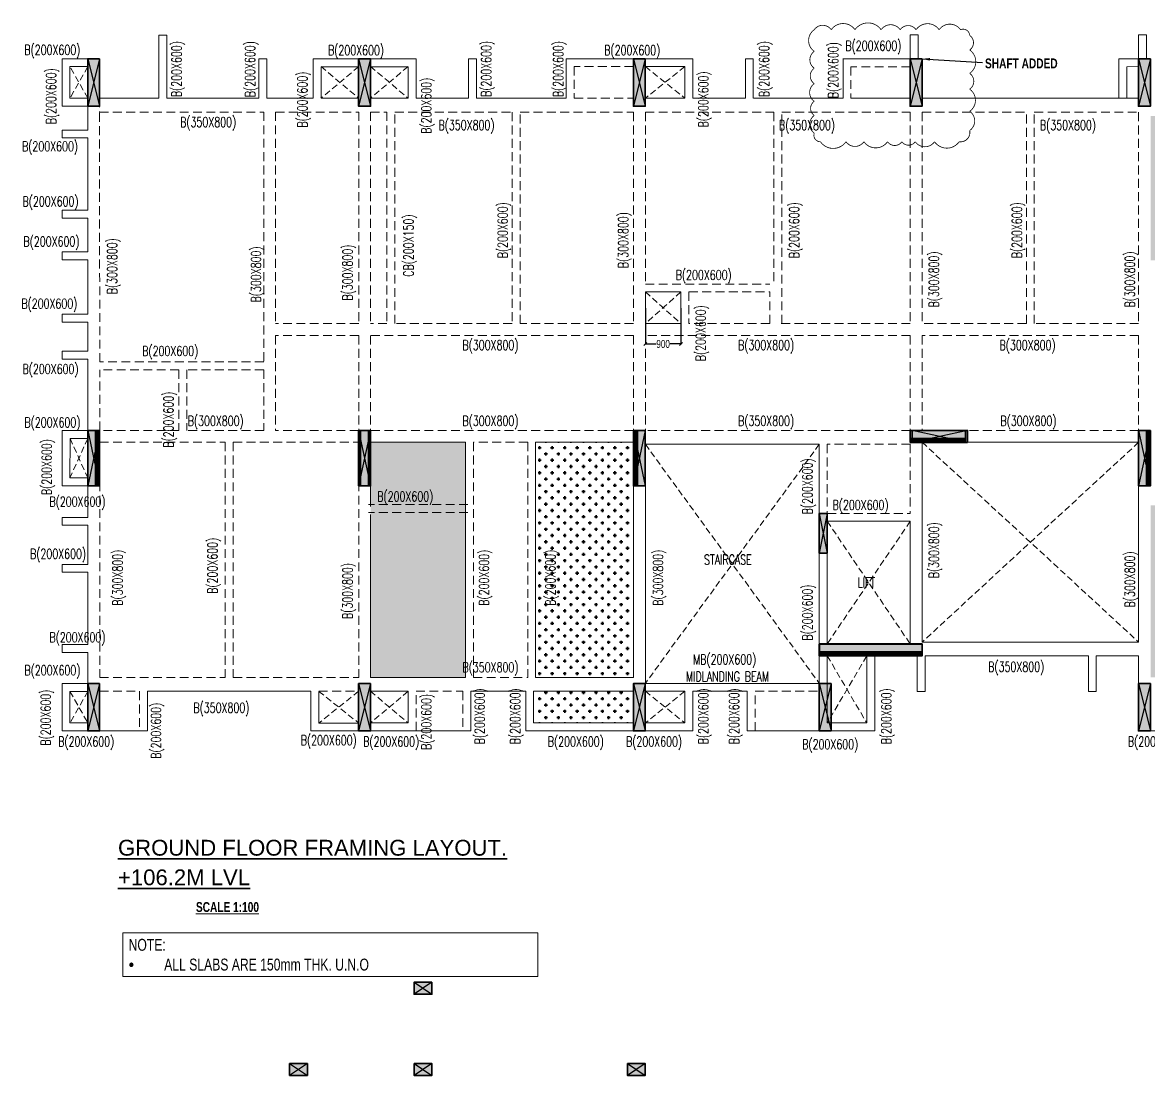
# Model space of a CAD drawing. Header units: millimetres. Extents: x 10 to 53802, y -29 to 26602.
# Drawn here: x 10 to 28486, y -29 to 26602 of the extents above; entities that cross this region are included whole.
import ezdxf

# ---------------------------------------------------------------- set-up
doc = ezdxf.new("R2010")
doc.units = ezdxf.units.MM
doc.linetypes.add('DASHED', pattern=[0.75, 0.5, -0.25])
doc.linetypes.add('HIDDEN', pattern=[9.525, 6.35, -3.175])
doc.layers.get('Defpoints').update_dxf_attribs({"color": 1})
for name, color, linetype, lineweight in [('G-ANNO-TEXT', 7, 'Continuous', 18), ('HATCH', 9, 'Continuous', 5), ('S-BEAM-IDEN', 2, 'Continuous', 9), ('S-COL HATCH', 8, 'Continuous', 35), ('S-COLS', 6, 'Continuous', 35), ('S-HEADING', 8, 'Continuous', 35), ('S-SUNKEN HATCH', 9, 'Continuous', 35), ('S_FRAMES', 4, 'Continuous', 9), ('STR-CUTOUT', 1, 'Continuous', 13)]:
    doc.layers.add(name, color=color, linetype=linetype, lineweight=lineweight)
doc.styles.add('Dim.s & Anno.(Misc.)', font='ARIALN.TTF')
doc.styles.add('ROMANS', font='romans.shx', dxfattribs={"width": 0.75})
doc.styles.add('SOBHA', font='swisscl.ttf', dxfattribs={"height": 200})
doc.styles.get("Standard").update_dxf_attribs({"font": 'arial.ttf'})
doc.styles.add('Swis721 LtCn BT_2', font='swisscl.ttf', dxfattribs={"height": 244.992296})
doc.dimstyles.new('A-GFC-100', dxfattribs={"dimscale": 100, "dimtxt": 2, "dimasz": 2, "dimexe": 1.5, "dimexo": 0, "dimgap": 1, "dimtad": 1, "dimdec": 0, "dimdsep": 46, "dimtxsty": 'Dim.s & Anno.(Misc.)', "dimblk": 'ARCHTICK', "dimcen": 0, "dimdle": 1.5, "dimclrd": 256, "dimclre": 8, "dimclrt": 6, "dimazin": 2, "dimtfac": 1, "dimtdec": 0, "dimtix": 1, "dimtmove": 2, "dimatfit": 3, "dimfxl": 1, "dimtolj": 1, "dimlwd": -1, "dimlwe": 9, "dimarcsym": 0})
doc.dimstyles.new('S-50', dxfattribs={"dimscale": 50, "dimtxt": 2.5, "dimasz": 1.5, "dimexe": 0.25, "dimexo": 0.25, "dimgap": 0.1, "dimtad": 0, "dimdec": 0, "dimrnd": 0.0005, "dimzin": 0, "dimdsep": 46, "dimtxsty": 'SOBHA', "dimblk": 'OBLIQUE', "dimcen": 0.09, "dimclrd": 9, "dimclre": 9, "dimclrt": 6, "dimadec": 5, "dimazin": 0, "dimtfac": 1, "dimtdec": 0, "dimtofl": 0, "dimtmove": 0, "dimatfit": 3, "dimfxl": 0.18, "dimtolj": 1, "dimtzin": 0, "dimlwd": -1, "dimlwe": -1, "dimarcsym": 0})

# ---------------------------------------------------------------- blocks, each defined once
blk = doc.blocks.new('A$C16acb9dc')
at = {"layer": 'S-COL HATCH'}
h = blk.add_hatch(color=8, dxfattribs=at)
h.dxf.hatch_style = 1
h.paths.add_polyline_path([(300, 17000), (0, 17000), (0, 15800), (300, 15800)])
h = blk.add_hatch(color=8, dxfattribs=at)
h.dxf.hatch_style = 1
h.paths.add_polyline_path([(7151, 17000), (6851, 17000), (6851, 15800), (7151, 15800)])
h = blk.add_hatch(color=8, dxfattribs=at)
h.dxf.hatch_style = 1
h.paths.add_polyline_path([(14100, 17000), (13800, 17000), (13800, 15800), (14100, 15800)])
h = blk.add_hatch(color=8, dxfattribs=at)
h.dxf.hatch_style = 1
h.paths.add_polyline_path([(21100, 17000), (20800, 17000), (20800, 15800), (21100, 15800)])
h = blk.add_hatch(color=8, dxfattribs=at)
h.dxf.hatch_style = 1
h.paths.add_polyline_path([(26875, 17000), (26575, 17000), (26575, 15800), (26875, 15800)])
h = blk.add_hatch(color=8, dxfattribs=at)
h.dxf.hatch_style = 1
h.paths.add_polyline_path([(33725, 17000), (33425, 17000), (33425, 15800), (33725, 15800)])
h = blk.add_hatch(color=8, dxfattribs=at)
h.dxf.hatch_style = 1
h.paths.add_polyline_path([(40626, 17000), (40326, 17000), (40326, 15800), (40626, 15800)])
h = blk.add_hatch(color=8, dxfattribs=at)
h.dxf.hatch_style = 1
h.paths.add_polyline_path([(47475, 17000), (47175, 17000), (47175, 15800), (47475, 15800)])
h = blk.add_hatch(color=8, dxfattribs=at)
h.dxf.hatch_style = 1
h.paths.add_polyline_path([(50777, 14400), (50577, 14400), (50577, 13400), (50777, 13400)])
h = blk.add_hatch(dxfattribs=at)
h.set_pattern_fill('ANSI31', color=8, scale=8)
h.set_pattern_definition([(45, (-490725.384, 57679.764), (-17.9605122, 17.9605122), [])])
h.paths.add_polyline_path([(47276, 13750), (47176, 13750), (47176, 12750), (47276, 12750)])
h = blk.add_hatch(color=8, dxfattribs=at)
h.dxf.hatch_style = 1
h.paths.add_polyline_path([(47276, 12750), (47476, 12750), (47476, 13750), (47276, 13750)])
h = blk.add_hatch(color=8, dxfattribs=at)
h.dxf.hatch_style = 1
h.paths.add_polyline_path([(200, 7600), (0, 7600), (0, 6200), (200, 6200)])
h = blk.add_hatch(dxfattribs=at)
h.set_pattern_fill('ANSI31', color=8, scale=8)
h.set_pattern_definition([(45, (-538833.436, 51529.817), (-17.9605122, 17.9605122), [])])
h.paths.add_polyline_path([(200, 6200), (300, 6200), (300, 7600), (200, 7600)])
h = blk.add_hatch(dxfattribs=at)
h.set_pattern_fill('ANSI31', color=8, scale=8)
h.set_pattern_definition([(45, (-532500.815, 51529.817), (-17.9605122, 17.9605122), [])])
h.paths.add_polyline_path([(6851, 6200), (6901, 6200), (6901, 7600), (6851, 7600)])
h = blk.add_hatch(color=8, dxfattribs=at)
h.dxf.hatch_style = 1
h.paths.add_polyline_path([(7101, 7600), (6901, 7600), (6901, 6200), (7101, 6200)])
h = blk.add_hatch(dxfattribs=at)
h.set_pattern_fill('ANSI31', color=8, scale=8)
h.set_pattern_definition([(45, (-531932.426, 51529.817), (-17.9605122, 17.9605122), [])])
h.paths.add_polyline_path([(7151, 7600), (7101, 7600), (7101, 6200), (7151, 6200)])
h = blk.add_hatch(dxfattribs=at)
h.set_pattern_fill('ANSI31', color=8, scale=8)
h.set_pattern_definition([(45, (-526115.113, 51529.817), (-17.9605122, 17.9605122), [])])
h.paths.add_polyline_path([(13901, 7600), (13801, 7600), (13801, 6200), (13901, 6200)])
h = blk.add_hatch(color=8, dxfattribs=at)
h.dxf.hatch_style = 1
h.paths.add_polyline_path([(14101, 7600), (13901, 7600), (13901, 6200), (14101, 6200)])
h = blk.add_hatch(color=8, dxfattribs=at)
h.dxf.hatch_style = 1
h.paths.add_polyline_path([(20800, 7600), (20800, 7400), (22200, 7400), (22200, 7600)])
h = blk.add_hatch(color=8, dxfattribs=at)
h.dxf.hatch_style = 1
h.paths.add_polyline_path([(26775, 7600), (26575, 7600), (26575, 6200), (26775, 6200)])
h = blk.add_hatch(dxfattribs=at)
h.set_pattern_fill('ANSI31', color=8, scale=8)
h.set_pattern_definition([(45, (-512258.491, 51529.878), (-17.9605122, 17.9605122), [])])
h.paths.add_polyline_path([(26775, 6200), (26875, 6200), (26875, 7600), (26775, 7600)])
h = blk.add_hatch(dxfattribs=at)
h.set_pattern_fill('ANSI31', color=8, scale=8)
h.set_pattern_definition([(45, (-505925.804, 51529.878), (-17.9605122, 17.9605122), [])])
h.paths.add_polyline_path([(33426, 6200), (33476, 6200), (33476, 7600), (33426, 7600)])
h = blk.add_hatch(color=8, dxfattribs=at)
h.dxf.hatch_style = 1
h.paths.add_polyline_path([(33676, 7600), (33476, 7600), (33476, 6200), (33676, 6200)])
h = blk.add_hatch(dxfattribs=at)
h.set_pattern_fill('ANSI31', color=8, scale=8)
h.set_pattern_definition([(45, (-505357.416, 51529.878), (-17.9605122, 17.9605122), [])])
h.paths.add_polyline_path([(33726, 7600), (33676, 7600), (33676, 6200), (33726, 6200)])
h = blk.add_hatch(dxfattribs=at)
h.set_pattern_fill('ANSI31', color=8, scale=8)
h.set_pattern_definition([(45, (-499025.281, 51529.878), (-17.9605122, 17.9605122), [])])
h.paths.add_polyline_path([(40327, 6200), (40377, 6200), (40377, 7600), (40327, 7600)])
h = blk.add_hatch(color=8, dxfattribs=at)
h.dxf.hatch_style = 1
h.paths.add_polyline_path([(40577, 7600), (40377, 7600), (40377, 6200), (40577, 6200)])
h = blk.add_hatch(dxfattribs=at)
h.set_pattern_fill('ANSI31', color=8, scale=8)
h.set_pattern_definition([(45, (-498456.893, 51529.878), (-17.9605122, 17.9605122), [])])
h.paths.add_polyline_path([(40627, 7600), (40577, 7600), (40577, 6200), (40627, 6200)])
h = blk.add_hatch(color=8, dxfattribs=at)
h.dxf.hatch_style = 1
h.paths.add_polyline_path([(48677, 7400), (48677, 7600), (47277, 7600), (47277, 7400)])
h = blk.add_hatch(color=8, dxfattribs=at)
h.dxf.hatch_style = 1
h.paths.add_polyline_path([(50777, 7600), (50577, 7600), (50577, 6600), (50777, 6600)])
h = blk.add_hatch(dxfattribs=at)
h.set_pattern_fill('ANSI31', color=8, scale=8, angle=-90)
h.set_pattern_definition([(315, (66129.657, 547224.291), (17.9605122, 17.9605122), [])])
h.paths.add_polyline_path([(20800, 7400), (20800, 7300), (22200, 7300), (22200, 7400)])
h = blk.add_hatch(dxfattribs=at)
h.set_pattern_fill('ANSI31', color=8, scale=8, angle=-90)
h.set_pattern_definition([(315, (92606.318, 545500.954), (17.9605122, 17.9605122), [])])
h.paths.add_polyline_path([(48677, 7400), (48677, 7300), (47277, 7300), (47277, 7400)])
h = blk.add_hatch(color=8, dxfattribs=at)
h.dxf.hatch_style = 1
h.paths.add_polyline_path([(18701, 5500), (18501, 5500), (18501, 4500), (18701, 4500)])
h = blk.add_hatch(dxfattribs=at)
h.set_pattern_fill('ANSI31', color=8, scale=8, angle=-90)
h.set_pattern_definition([(315, (63831.204, 541823.95), (17.9605122, 17.9605122), [])])
h.paths.add_polyline_path([(18501, 2000), (18501, 1900), (21101, 1900), (21101, 2000)])
h = blk.add_hatch(color=8, dxfattribs=at)
h.dxf.hatch_style = 1
h.paths.add_polyline_path([(18502, 2200), (18502, 2000), (21101, 2000), (21101, 2200)])
h = blk.add_hatch(color=8, dxfattribs=at)
h.dxf.hatch_style = 1
h.paths.add_polyline_path([(300, 1200), (0, 1200), (0, 0), (300, 0)])
h = blk.add_hatch(color=8, dxfattribs=at)
h.dxf.hatch_style = 1
h.paths.add_polyline_path([(7151, 1200), (6851, 1200), (6851, 0), (7151, 0)])
h = blk.add_hatch(color=8, dxfattribs=at)
h.dxf.hatch_style = 1
h.paths.add_polyline_path([(14101, 1200), (13801, 1200), (13801, 0), (14101, 0)])
h = blk.add_hatch(color=8, dxfattribs=at)
h.dxf.hatch_style = 1
h.paths.add_polyline_path([(18801, 1200), (18501, 1200), (18501, 0), (18801, 0)])
h = blk.add_hatch(color=8, dxfattribs=at)
h.dxf.hatch_style = 1
h.paths.add_polyline_path([(26875, 1200), (26575, 1200), (26575, 0), (26875, 0)])
h = blk.add_hatch(color=8, dxfattribs=at)
h.dxf.hatch_style = 1
h.paths.add_polyline_path([(33726, 1200), (33426, 1200), (33426, 0), (33726, 0)])
h = blk.add_hatch(color=8, dxfattribs=at)
h.dxf.hatch_style = 1
h.paths.add_polyline_path([(40626, 1200), (40326, 1200), (40326, 0), (40626, 0)])
h = blk.add_hatch(color=8, dxfattribs=at)
h.dxf.hatch_style = 1
h.paths.add_polyline_path([(47475, 1200), (47175, 1200), (47175, 0), (47475, 0)])
at = {"layer": 'S-COLS'}
for points in [[(300, 17000), (0, 17000), (0, 15800), (300, 15800)], [(7151, 17000), (6851, 17000), (6851, 15800), (7151, 15800)], [(14100, 17000), (13800, 17000), (13800, 15800), (14100, 15800)], [(21100, 17000), (20800, 17000), (20800, 15800), (21100, 15800)], [(26875, 17000), (26575, 17000), (26575, 15800), (26875, 15800)], [(33725, 17000), (33425, 17000), (33425, 15800), (33725, 15800)], [(40626, 17000), (40326, 17000), (40326, 15800), (40626, 15800)], [(47475, 17000), (47175, 17000), (47175, 15800), (47475, 15800)], [(50777, 14400), (50577, 14400), (50577, 13400), (50777, 13400)], [(47176, 13750), (47476, 13750), (47476, 12750), (47176, 12750)], [(47176, 13750), (47276, 13750), (47276, 12750), (47176, 12750)], [(300, 7600), (0, 7600), (0, 6200), (300, 6200)], [(300, 7600), (200, 7600), (200, 6200), (300, 6200)], [(7151, 7600), (6851, 7600), (6851, 6200), (7151, 6200)], [(6851, 7600), (6901, 7600), (6901, 6200), (6851, 6200)], [(7151, 7600), (7101, 7600), (7101, 6200), (7151, 6200)], [(14101, 7600), (13801, 7600), (13801, 6200), (14101, 6200)], [(13801, 7600), (13901, 7600), (13901, 6200), (13801, 6200)], [(22200, 7600), (22200, 7300), (20800, 7300), (20800, 7600)], [(26875, 7600), (26575, 7600), (26575, 6200), (26875, 6200)], [(26875, 7600), (26775, 7600), (26775, 6200), (26875, 6200)], [(33726, 7600), (33426, 7600), (33426, 6200), (33726, 6200)], [(33426, 7600), (33476, 7600), (33476, 6200), (33426, 6200)], [(33726, 7600), (33676, 7600), (33676, 6200), (33726, 6200)], [(40627, 7600), (40327, 7600), (40327, 6200), (40627, 6200)], [(40327, 7600), (40377, 7600), (40377, 6200), (40327, 6200)], [(40627, 7600), (40577, 7600), (40577, 6200), (40627, 6200)], [(48677, 7300), (48677, 7600), (47277, 7600), (47277, 7300)], [(50777, 7600), (50577, 7600), (50577, 6600), (50777, 6600)], [(22200, 7300), (22200, 7400), (20800, 7400), (20800, 7300)], [(48677, 7300), (48677, 7400), (47277, 7400), (47277, 7300)], [(18701, 5500), (18501, 5500), (18501, 4500), (18701, 4500)], [(21101, 1900), (21101, 2000), (18501, 2000), (18501, 1900)], [(21101, 2200), (21101, 1900), (18502, 1900), (18502, 2200)], [(300, 1200), (0, 1200), (0, 0), (300, 0)], [(7151, 1200), (6851, 1200), (6851, 0), (7151, 0)], [(14101, 1200), (13801, 1200), (13801, 0), (14101, 0)], [(18801, 1200), (18501, 1200), (18501, 0), (18801, 0)], [(26875, 1200), (26575, 1200), (26575, 0), (26875, 0)], [(33726, 1200), (33426, 1200), (33426, 0), (33726, 0)], [(40626, 1200), (40326, 1200), (40326, 0), (40626, 0)], [(47475, 1200), (47175, 1200), (47175, 0), (47475, 0)]]:
    blk.add_lwpolyline(points, close=True, dxfattribs=at)
blk = doc.blocks.new('A$C292141ff')
at = {"layer": 'HATCH'}
h = blk.add_hatch(color=8, dxfattribs=at)
h.dxf.hatch_style = 1
h.paths.add_polyline_path([(8555, -1156), (8555, -1156), (8706, -1156), (8706, -856), (8256, -856), (8256, -1156), (8305, -1156), (8305, -1156)])
at = {"layer": 'S-COL HATCH'}
h = blk.add_hatch(color=8, dxfattribs=at)
h.dxf.hatch_style = 1
h.paths.add_polyline_path([(300, 22501), (0, 22501), (0, 21301), (300, 21301)])
h = blk.add_hatch(color=8, dxfattribs=at)
h.dxf.hatch_style = 1
h.paths.add_polyline_path([(7151, 22501), (6851, 22501), (6851, 21301), (7151, 21301)])
h = blk.add_hatch(color=8, dxfattribs=at)
h.dxf.hatch_style = 1
h.paths.add_polyline_path([(14100, 22501), (13800, 22501), (13800, 21301), (14100, 21301)])
h = blk.add_hatch(color=8, dxfattribs=at)
h.dxf.hatch_style = 1
h.paths.add_polyline_path([(21100, 22501), (20800, 22501), (20800, 21301), (21100, 21301)])
h = blk.add_hatch(color=8, dxfattribs=at)
h.dxf.hatch_style = 1
h.paths.add_polyline_path([(26875, 22501), (26575, 22501), (26575, 21301), (26875, 21301)])
h = blk.add_hatch(color=8, dxfattribs=at)
h.dxf.hatch_style = 1
h.paths.add_polyline_path([(33725, 22501), (33425, 22501), (33425, 21301), (33725, 21301)])
h = blk.add_hatch(color=8, dxfattribs=at)
h.dxf.hatch_style = 1
h.paths.add_polyline_path([(40626, 22501), (40326, 22501), (40326, 21301), (40626, 21301)])
h = blk.add_hatch(color=8, dxfattribs=at)
h.dxf.hatch_style = 1
h.paths.add_polyline_path([(47475, 22501), (47175, 22501), (47175, 21301), (47475, 21301)])
h = blk.add_hatch(color=8, dxfattribs=at)
h.dxf.hatch_style = 1
h.paths.add_polyline_path([(50877, 19901), (50577, 19901), (50577, 18901), (50877, 18901)])
h = blk.add_hatch(color=8, dxfattribs=at)
h.dxf.hatch_style = 1
h.paths.add_polyline_path([(47176, 19251), (47476, 19251), (47476, 18251), (47176, 18251)])
h = blk.add_hatch(color=8, dxfattribs=at)
h.dxf.hatch_style = 1
h.paths.add_polyline_path([(300, 13101), (0, 13101), (0, 11701), (300, 11701)])
h = blk.add_hatch(color=8, dxfattribs=at)
h.dxf.hatch_style = 1
h.paths.add_polyline_path([(7151, 13101), (6851, 13101), (6851, 11701), (7151, 11701)])
h = blk.add_hatch(color=8, dxfattribs=at)
h.dxf.hatch_style = 1
h.paths.add_polyline_path([(14101, 13101), (13801, 13101), (13801, 11701), (14101, 11701)])
h = blk.add_hatch(color=8, dxfattribs=at)
h.dxf.hatch_style = 1
h.paths.add_polyline_path([(22252, 12801), (22252, 13101), (20852, 13101), (20852, 12801)])
h = blk.add_hatch(color=8, dxfattribs=at)
h.dxf.hatch_style = 1
h.paths.add_polyline_path([(26875, 13101), (26575, 13101), (26575, 11701), (26875, 11701)])
h = blk.add_hatch(color=8, dxfattribs=at)
h.dxf.hatch_style = 1
h.paths.add_polyline_path([(33726, 13101), (33426, 13101), (33426, 11701), (33726, 11701)])
h = blk.add_hatch(color=8, dxfattribs=at)
h.dxf.hatch_style = 1
h.paths.add_polyline_path([(40626, 13101), (40326, 13101), (40326, 11701), (40626, 11701)])
h = blk.add_hatch(color=8, dxfattribs=at)
h.dxf.hatch_style = 1
h.paths.add_polyline_path([(47277, 13100), (47277, 12800), (48677, 12800), (48677, 13100)])
h = blk.add_hatch(color=8, dxfattribs=at)
h.dxf.hatch_style = 1
h.paths.add_polyline_path([(50877, 13101), (50577, 13101), (50577, 12101), (50877, 12101)])
h = blk.add_hatch(color=8, dxfattribs=at)
h.dxf.hatch_style = 1
h.paths.add_polyline_path([(18701, 11001), (18501, 11001), (18501, 10001), (18701, 10001)])
h = blk.add_hatch(color=8, dxfattribs=at)
h.dxf.hatch_style = 1
h.paths.add_polyline_path([(18502, 7700), (21101, 7700), (21101, 7401), (18502, 7401)])
h = blk.add_hatch(color=8, dxfattribs=at)
h.dxf.hatch_style = 1
h.paths.add_polyline_path([(300, 6701), (0, 6701), (0, 5501), (300, 5501)])
h = blk.add_hatch(color=8, dxfattribs=at)
h.dxf.hatch_style = 1
h.paths.add_polyline_path([(7151, 6701), (6851, 6701), (6851, 5501), (7151, 5501)])
h = blk.add_hatch(color=8, dxfattribs=at)
h.dxf.hatch_style = 1
h.paths.add_polyline_path([(14102, 6701), (13802, 6701), (13802, 5501), (14102, 5501)])
h = blk.add_hatch(color=8, dxfattribs=at)
h.dxf.hatch_style = 1
h.paths.add_polyline_path([(18801, 6701), (18501, 6701), (18501, 5501), (18801, 5501)])
h = blk.add_hatch(color=8, dxfattribs=at)
h.dxf.hatch_style = 1
h.paths.add_polyline_path([(26875, 6701), (26575, 6701), (26575, 5501), (26875, 5501)])
h = blk.add_hatch(color=8, dxfattribs=at)
h.dxf.hatch_style = 1
h.paths.add_polyline_path([(33726, 6701), (33426, 6701), (33426, 5501), (33726, 5501)])
h = blk.add_hatch(color=8, dxfattribs=at)
h.dxf.hatch_style = 1
h.paths.add_polyline_path([(40626, 6701), (40326, 6701), (40326, 5501), (40626, 5501)])
h = blk.add_hatch(color=8, dxfattribs=at)
h.dxf.hatch_style = 1
h.paths.add_polyline_path([(47475, 6701), (47175, 6701), (47175, 5501), (47475, 5501)])
h = blk.add_hatch(color=8, dxfattribs=at)
h.dxf.hatch_style = 1
h.paths.add_polyline_path([(5106, -2912), (5556, -2912), (5556, -3212), (5106, -3212)])
h = blk.add_hatch(color=8, dxfattribs=at)
h.dxf.hatch_style = 1
h.paths.add_polyline_path([(8256, -2912), (8706, -2912), (8706, -3212), (8256, -3212)])
h = blk.add_hatch(color=8, dxfattribs=at)
h.dxf.hatch_style = 1
h.paths.add_polyline_path([(13651, -2912), (14101, -2912), (14101, -3212), (13651, -3212)])
at = {"layer": 'Defpoints', "color": 3}
for p, q in [((300, 22501), (0, 21301)), ((0, 22501), (300, 21301)), ((7151, 22501), (6851, 21301)), ((6851, 22501), (7151, 21301)), ((14100, 22501), (13800, 21301)), ((13800, 22501), (14100, 21301)), ((21100, 22501), (20800, 21301)), ((20800, 22501), (21100, 21301)), ((26875, 22501), (26575, 21301)), ((26575, 22501), (26875, 21301)), ((33725, 22501), (33425, 21301)), ((33425, 22501), (33725, 21301)), ((40626, 22501), (40326, 21301)), ((40326, 22501), (40626, 21301)), ((47475, 22501), (47175, 21301)), ((47175, 22501), (47475, 21301)), ((50777, 19901), (50577, 18901)), ((50577, 19901), (50777, 18901)), ((47476, 19251), (47177, 18251)), ((47177, 19251), (47476, 18251)), ((300, 13101), (0, 11701)), ((0, 13101), (300, 11701)), ((7151, 13101), (6851, 11701)), ((6851, 13101), (7151, 11701)), ((14101, 13101), (13801, 11701)), ((13801, 13101), (14101, 11701)), ((22252, 12801, 0), (20852, 13101, 0)), ((22252, 13101, 0), (20852, 12801, 0)), ((26875, 13101), (26575, 11701)), ((26575, 13101), (26875, 11701)), ((33726, 13101), (33426, 11701)), ((33426, 13101), (33726, 11701)), ((40626, 13101), (40326, 11701)), ((40326, 13101), (40626, 11701)), ((47277, 13101), (48677, 12801)), ((47277, 12801), (48677, 13101)), ((50777, 13101), (50577, 12101)), ((50577, 13101), (50777, 12101)), ((18702, 11001), (18502, 10001)), ((18502, 11001), (18702, 10001)), ((300, 6701), (0, 5501)), ((0, 6701), (300, 5501)), ((7151, 6701), (6851, 5501)), ((6851, 6701), (7151, 5501)), ((14101, 6701), (13801, 5501)), ((13801, 6701), (14101, 5501)), ((18802, 6701), (18502, 5501)), ((18502, 6701), (18802, 5501)), ((26875, 6701), (26575, 5501)), ((26575, 6701), (26875, 5501)), ((33726, 6701), (33426, 5501)), ((33426, 6701), (33726, 5501)), ((40626, 6701), (40326, 5501)), ((40326, 6701), (40626, 5501)), ((47475, 6701), (47175, 5501)), ((47175, 6701), (47475, 5501)), ((8706, -856), (8256, -1156)), ((8256, -856), (8706, -1156)), ((5556, -2912), (5106, -3212)), ((5106, -2912), (5556, -3212)), ((8706, -2912), (8256, -3212)), ((8256, -2912), (8706, -3212)), ((14101, -2912), (13651, -3212)), ((13651, -2912), (14101, -3212))]:
    blk.add_line(p, q, dxfattribs=at)
at = {"layer": 'S-COLS'}
for points in [[(300, 22501), (0, 22501), (0, 21301), (300, 21301)], [(7151, 22501), (6851, 22501), (6851, 21301), (7151, 21301)], [(14100, 22501), (13800, 22501), (13800, 21301), (14100, 21301)], [(21100, 22501), (20800, 22501), (20800, 21301), (21100, 21301)], [(26875, 22501), (26575, 22501), (26575, 21301), (26875, 21301)], [(33725, 22501), (33425, 22501), (33425, 21301), (33725, 21301)], [(40626, 22501), (40326, 22501), (40326, 21301), (40626, 21301)], [(47475, 22501), (47175, 22501), (47175, 21301), (47475, 21301)], [(50877, 19901), (50577, 19901), (50577, 18901), (50877, 18901)], [(47176, 19251), (47476, 19251), (47476, 18251), (47176, 18251)], [(300, 13101), (0, 13101), (0, 11701), (300, 11701)], [(7151, 13101), (6851, 13101), (6851, 11701), (7151, 11701)], [(14101, 13101), (13801, 13101), (13801, 11701), (14101, 11701)], [(26875, 13101), (26575, 13101), (26575, 11701), (26875, 11701)], [(33726, 13101), (33426, 13101), (33426, 11701), (33726, 11701)], [(40626, 13101), (40326, 13101), (40326, 11701), (40626, 11701)], [(47277, 13100), (47277, 12800), (48677, 12800), (48677, 13100)], [(50877, 13101), (50577, 13101), (50577, 12101), (50877, 12101)], [(18701, 11001), (18501, 11001), (18501, 10001), (18701, 10001)], [(18502, 7700), (21101, 7700), (21101, 7401), (18502, 7401)], [(300, 6701), (0, 6701), (0, 5501), (300, 5501)], [(7151, 6701), (6851, 6701), (6851, 5501), (7151, 5501)], [(14102, 6701), (13802, 6701), (13802, 5501), (14102, 5501)], [(18801, 6701), (18501, 6701), (18501, 5501), (18801, 5501)], [(26875, 6701), (26575, 6701), (26575, 5501), (26875, 5501)], [(33726, 6701), (33426, 6701), (33426, 5501), (33726, 5501)], [(40626, 6701), (40326, 6701), (40326, 5501), (40626, 5501)], [(47475, 6701), (47175, 6701), (47175, 5501), (47475, 5501)], [(8706, -856), (8706, -1156), (8256, -1156), (8256, -856)], [(5106, -2912), (5556, -2912), (5556, -3212), (5106, -3212)], [(8256, -2912), (8706, -2912), (8706, -3212), (8256, -3212)], [(13651, -2912), (14101, -2912), (14101, -3212), (13651, -3212)]]:
    blk.add_lwpolyline(points, close=True, dxfattribs=at)
at = {"layer": 'S-COLS', "elevation": 0}
blk.add_lwpolyline([(22252, 12801), (22252, 13101), (20852, 13101), (20852, 12801)], close=True, dxfattribs=at)
blk = doc.blocks.new('_Oblique')
at = {"color": 0, "linetype": 'ByBlock', "lineweight": -2}
blk.add_line((-0.5, -0.5), (0.5, 0.5), dxfattribs=at)
blk = doc.blocks.new('*D7')
at = {"color": 9, "transparency": 16777216}
for p, q in [((15761, 19374), (15761, 18458)), ((16661, 19374), (16661, 18458)), ((15761, 18471), (16031, 18471)), ((16661, 18471), (16391, 18471))]:
    blk.add_line(p, q, dxfattribs=at)
at = {"layer": 'Defpoints', "color": 0, "transparency": 16777216}
for p in [(15761, 19387), (16661, 19387), (16661, 18471)]:
    blk.add_point(p, dxfattribs=at)
at = {"color": 9, "transparency": 16777216, "xscale": 75, "yscale": 75, "zscale": 75, "rotation": 180}
blk.add_blockref('_Oblique', (15761, 18471), dxfattribs=at)
at = {"color": 9, "transparency": 16777216, "xscale": 75, "yscale": 75, "zscale": 75}
blk.add_blockref('_Oblique', (16661, 18471), dxfattribs=at)
at = {"color": 6, "transparency": 16777216, "insert": (16211, 18471), "char_height": 200, "attachment_point": 5, "style": 'SOBHA'}
blk.add_mtext('\\A1;900', dxfattribs=at)
blk = doc.blocks.new('_ArchTick')
at = {"color": 0, "linetype": 'ByBlock', "const_width": 0.15}
blk.add_lwpolyline([(-0.5, -0.5), (0.5, 0.5)], dxfattribs=at)

msp = doc.modelspace()

# ---------------------------------------------------------------- hatches: boundary and pattern name
at = {"layer": 'S-SUNKEN HATCH'}
h = msp.add_hatch(dxfattribs=at)
h.set_pattern_fill('CROSS', color=256, scale=25)
h.set_pattern_definition([(0, (-615340.2, -73998.81), (158.75, 158.75), [79.375, -238.125]), (90, (-615300.51, -74038.5), (-158.75, 158.75), [79.375, -238.125])])
h.paths.add_polyline_path([(8812.2, 15986.7), (8812.2, 10038.7), (8812.2, 10038.7), (8811.2, 10036.7), (11211.2, 10036.7), (11212.2, 15986.7)])
h.paths.add_polyline_path([(28537.2, 14388.8), (28537.2, 10038.7), (28537.2, 10038.7), (28537.2, 10036.7), (30287.2, 10036.7), (30287.2, 14388.8)])
h.paths.add_polyline_path([(30287.3, 24238.8), (28537.2, 24238.8), (28537.2, 24139), (28537.2, 20588.8), (30287.3, 20588.8)])
h = msp.add_hatch(dxfattribs=at)
h.set_pattern_fill('CROSS', color=256, scale=25)
h.set_pattern_definition([(0, (-611158.7, -74003.84), (158.75, 158.75), [79.375, -238.125]), (90, (-611119.01, -74043.52), (-158.75, 158.75), [79.375, -238.125])])
h.paths.add_polyline_path([(15393.7, 9686.7), (12993.7, 9686.7), (12993.7, 8886.7), (15393.7, 8886.7)])
h.paths.add_polyline_path([(12993.7, 10036.7), (15393.7, 10036.7), (15393.7, 15981.7), (12993.7, 15981.7), (12993.7, 10033.7), (12993.7, 10033.7)])

# ---------------------------------------------------------------- linework, layer by layer
at = {"const_width": 20}
msp.add_lwpolyline([(20033, 26420, 0.5205671), (20033, 25872.3, 0.5205671), (20033, 25445.6, 0.5205671), (20033, 25055.6, 0.5205671), (20033, 24608.5, 0.5205671), (20033, 24250.9, 0.5205671), (20033, 23805.1, 0.5205671), (20189.4, 23586.3, 0.5205671), (20836.7, 23586.3, 0.5205671), (21289.5, 23586.3, 0.5205671), (21885.9, 23586.3, 0.5205671), (22249, 23586.3, 0.5205671), (22586.4, 23586.3, 0.5205671), (23075, 23586.3, 0.5205671), (23697.2, 23586.3, 0.5205671), (23964.1, 23869.7, 0.5205671), (23964.1, 24355.9, 0.5205671), (23964.1, 24915.8, 0.5205671), (23964.1, 25315.3, 0.5205671), (23964.1, 25907.2, 0.5205671), (23964.1, 26276.1, 0.5205671), (23731.7, 26420, 0.5205671), (23191.5, 26420, 0.5205671), (22608, 26420, 0.5205671), (22206.9, 26420, 0.5205671), (21723, 26420, 0.5205671), (21063.1, 26420, 0.5205671), (20462.9, 26420, 0.5205671)], format="xyb", close=True, dxfattribs=at)
at = {"layer": 'S_FRAMES'}
for p, q in [((1010, 24487.6), (1010, 25683.7)), ((1010, 25683.7), (1661.2, 25683.7)), ((8811.2, 25686.9), (8811.2, 25686.9)), ((15761.1, 25686.9), (15761.1, 25686.9)), ((15761.2, 25686.9), (15761.2, 25686.9)), ((28236.1, 25687.9), (28236.1, 25687.9)), ((8511.2, 25486.9), (8511.2, 24689.6)), ((8811.2, 25486.9), (8811.2, 24689.6)), ((15761.1, 25486.9), (15761.1, 24689.6)), ((1660.1, 24487.6), (1008.5, 24487.6)), ((1661.2, 23881.7), (1661.2, 24487.6)), ((1661.2, 21851.7), (1661.2, 23681.7)), ((1661.2, 20801.7), (1661.2, 21651.7)), ((1661.2, 19221.7), (1661.2, 20601.7)), ((15761.2, 19786.7), (15761.2, 18986.7)), ((15761.2, 19786.7), (16661, 19786.7)), ((16661, 19786.7), (16661, 18986.7)), ((1661.2, 18286.7), (1661.2, 19021.7)), ((16661, 18986.7), (15761.2, 18986.7)), ((1661.2, 16284.6), (1661.2, 18086.7)), ((8811.2, 15984.6), (8811.2, 14361.7)), ((11211.2, 15984.6), (8811.2, 15984.6)), ((11211.2, 15984.6), (11211.2, 10036.7)), ((15461.2, 15984.6), (12986.2, 15984.6)), ((12986.2, 15984.6), (12986.2, 10036.7)), ((15461.2, 15984.6), (15461.2, 10036.7)), ((22761.1, 15984.6), (22761.1, 10931.4)), ((28236.1, 15984.6), (22761.1, 15984.6)), ((28236.1, 15984.6), (28236.1, 10931.4)), ((15761.2, 15934.6), (15761.2, 9886.7)), ((20161.2, 15934.6), (15761.2, 15934.6)), ((20161.2, 15934.6), (20161.2, 9886.7)), ((1661.2, 15286.6), (1661.2, 14086.8)), ((8811.2, 14161.7), (8811.2, 10036.7)), ((20361.2, 13986.6), (20361.2, 10883.2)), ((20361.2, 13986.6), (22461.1, 13986.6)), ((22461.1, 13986.6), (22461.1, 10883.2)), ((1661.2, 13886.8), (1661.2, 12896.7)), ((1661.2, 12696.7), (1661.2, 10866.7)), ((22461.1, 10883.2), (20361.2, 10883.2)), ((28236.1, 10931.4), (22761.1, 10931.4)), ((1661.2, 10666.7), (1661.2, 9884.4)), ((21361.1, 8886.7), (21361.1, 10581.4)), ((21561.1, 8686.7), (21561.1, 10581.4)), ((22636.6, 10581.4), (21561.1, 10581.4)), ((26966.6, 10581.4), (22836.6, 10581.4)), ((28236.1, 10581.4), (27166.6, 10581.4)), ((28236.1, 8685.7), (28236.1, 10581.4)), ((8811.2, 10036.7), (11211.2, 10036.7)), ((12986.2, 10036.7), (15461.2, 10036.7)), ((1661.2, 9884.4), (1011.7, 9884.4)), ((1013, 9884.4), (1013, 8686.6)), ((3171.8, 9686.7), (7301.8, 9686.7)), ((8811.2, 9686.7), (9761.2, 9686.7)), ((11347.3, 9686.7), (12736.2, 9686.7)), ((12936.2, 9686.7), (15461.1, 9686.7)), ((15461.1, 8886.7), (15461.1, 9686.7)), ((15761.1, 9686.7), (16761.1, 9686.7)), ((15761.1, 8886.7), (15761.1, 9686.7)), ((15761.2, 9886.7), (20161.2, 9886.7)), ((16961.1, 9686.7), (18337.8, 9686.7)), ((20161.1, 9686.7), (20161.1, 8686.7)), ((1013, 8686.6), (3171.8, 8686.7)), ((7301.8, 8686.7), (11347.3, 8686.7)), ((8811.2, 8686.7), (8811.2, 8686.7)), ((15761.1, 8686.7), (15761.1, 8686.7)), ((18337.8, 8686.7), (21561.1, 8686.7)), ((21561.1, 8686.6), (21561.1, 8686.7)), ((28236.1, 8685.6), (28236.1, 8685.7)), ((31006.7, 8685.7), (28236.1, 8685.7))]:
    msp.add_line(p, q, dxfattribs=at)
at = {"layer": 'S_FRAMES', "linetype": 'Continuous', "ltscale": 450}
for p, q in [((22461.1, 25685.2), (20759.6, 25685.2)), ((20760.9, 25684.1), (20760.9, 24684.5)), ((1661.2, 16084.6), (1661.2, 15486.6)), ((3171.8, 8686.7), (3171.8, 9686.7)), ((7301.8, 9686.7), (7301.8, 8686.7)), ((11347.3, 8686.7), (11347.3, 9686.7)), ((18337.8, 9686.7), (18337.8, 8686.7))]:
    msp.add_line(p, q, dxfattribs=at)
at = {"layer": 'S_FRAMES', "linetype": 'DASHED', "ltscale": 450}
for p, q in [((15461.1, 25486.9), (15461.1, 24689.6)), ((15461.2, 25486.9), (15461.2, 24689.6)), ((22462.4, 25485.2), (20960.9, 25485.2)), ((20960.9, 25485.2), (20960.9, 24684.5)), ((22461.2, 25487.1), (22461.2, 24689.6)), ((1961.2, 24687.6), (1960.2, 24336.6)), ((1961.2, 18016.6), (1960.2, 24336.6)), ((6111.2, 24336.6), (6111.2, 18016.6)), ((6411.2, 24336.5), (6411.2, 18986.7)), ((6411.2, 24336.5), (8511.2, 24336.5)), ((8511.2, 24336.5), (8511.2, 18986.7)), ((8811.2, 24336.5), (8811.2, 18986.7)), ((15461.2, 24334.5), (15461.2, 18986.7)), ((15761.4, 24334.5), (15761.2, 19986.7)), ((22461.3, 24334.5), (22461.1, 18986.7)), ((22761.1, 24334.5), (22761.1, 18986.7)), ((25398.6, 18986.7), (25398.6, 24334.5)), ((25598.6, 18986.7), (25598.6, 24334.5)), ((28236.4, 24334.5), (28236.1, 18986.7)), ((15761.2, 19986.7), (18911.1, 19986.7)), ((16861, 19786.7), (16861, 18986.7)), ((16861, 19786.7), (18911.1, 19786.7)), ((18911.1, 18986.7), (18911.1, 19786.7)), ((8511.2, 18986.7), (6411.2, 18986.7)), ((9227.4, 18986.7), (8811.2, 18986.7)), ((12394.2, 18986.7), (9427.4, 18986.7)), ((15461.2, 18986.7), (12594.2, 18986.7)), ((18911.1, 18986.7), (16861, 18986.7)), ((22461.1, 18986.7), (19111.1, 18986.7)), ((25398.6, 18986.7), (22761.1, 18986.7)), ((28236.1, 18986.7), (25598.6, 18986.7)), ((8511.2, 18686.7), (6411.2, 18686.7)), ((6411.2, 18686.7), (6411.2, 16284.6)), ((8511.2, 18686.7), (8511.2, 16284.6)), ((8811.2, 18686.7), (8811.2, 16284.6)), ((15461.2, 18686.7), (8811.2, 18686.7)), ((15461.2, 18686.7), (15461.2, 16284.6)), ((15761.2, 18686.7), (15761.2, 16284.6)), ((22461.1, 18686.7), (15761.2, 18686.7)), ((22461.1, 18686.7), (22461.1, 16284.6)), ((22761.1, 18686.7), (22761.1, 16284.6)), ((28236.1, 18686.7), (22761.1, 18686.7)), ((28236.1, 18686.7), (28236.1, 16284.6)), ((6111.2, 18016.6), (1961.2, 18016.6)), ((1961.2, 16284.6), (1961.2, 17816.6)), ((3966.8, 17816.6), (1961.2, 17816.6)), ((3966.8, 17816.6), (3966.8, 16284.6)), ((6111.2, 17816.6), (4166.8, 17816.6)), ((4166.8, 17816.6), (4166.8, 16284.6)), ((6111.2, 17816.6), (6111.2, 16284.6)), ((15461.2, 16284.6), (8811.2, 16284.6)), ((22461.1, 16284.6), (15761.2, 16284.6)), ((28236.1, 16284.6), (22761.1, 16284.6)), ((1961.2, 15984.6), (1961.2, 10036.7)), ((5136.2, 15984.6), (5136.2, 10036.7)), ((5336.2, 15984.6), (5336.2, 10036.7)), ((12786.2, 15984.6), (11411.2, 15984.6)), ((11411.2, 15984.6), (11411.2, 10036.7)), ((12786.2, 15984.6), (12786.2, 10036.7)), ((22461.1, 15934.6), (20361.2, 15934.6)), ((20361.2, 15934.6), (20361.2, 14186.6)), ((22461.1, 15934.6), (22461.1, 14186.6)), ((11273.8, 14409.5), (8761.2, 14409.5)), ((11273.8, 14209.5), (8761.2, 14209.5)), ((20361.2, 14186.6), (22461.1, 14186.6)), ((1961.2, 10036.7), (5136.2, 10036.7)), ((5336.2, 10036.7), (8511.2, 10036.7)), ((11411.2, 10036.7), (12786.2, 10036.7)), ((1961.2, 9686.7), (1961.2, 8686.7)), ((1961.2, 9686.7), (2971.8, 9686.7)), ((2971.8, 9686.7), (2971.8, 8683.1)), ((7501.8, 9686.7), (8511.2, 9686.7)), ((8511.2, 9686.7), (8511.2, 8686.7)), ((9961.2, 9686.7), (11147.3, 9686.7)), ((9961.2, 8686.7), (9961.2, 9686.7)), ((11147.3, 9686.7), (11147.3, 8683.1)), ((18537.8, 9686.7), (20161.1, 9686.7)), ((18537.8, 8683.1), (18537.8, 9686.7))]:
    msp.add_line(p, q, dxfattribs=at)
at = {"layer": 'S_FRAMES', "linetype": 'Continuous', "ltscale": 450}
for points in [[(1961.2, 24687.6), (3460.4, 24687.1), (3460.4, 26284.8), (3660.4, 26284.8), (3660.4, 24687), (5985.9, 24684.5)], [(22461.1, 25687.9), (22461.1, 26287), (22661.1, 26287), (22661.1, 25687.9)], [(28236.2, 25687.9), (28236.2, 26287), (28436.2, 26287), (28436.2, 25687.9)], [(5985.9, 24684.5), (5985.3, 25684.6), (6185.3, 25684.6), (6185.9, 24684.5)], [(7361.2, 24685.8), (7361.4, 25685.3), (8512.4, 25685.2)], [(8811.1, 25685.2), (9961.2, 25685.2), (9961.2, 24684.5), (11290.8, 24684.5)], [(11292.1, 24690.2), (11292.1, 25684.6), (11492.1, 25684.6), (11492.1, 24684.5)], [(18291.7, 24687.5), (18291.7, 25686.8), (18491.7, 25686.8), (18491.7, 24687.5)], [(1660.1, 25485.3), (1209.7, 25485.3), (1208.8, 24687.6), (1660.1, 24687.6), (1660.1, 25485.3)], [(6185.9, 24684.5), (7361.4, 24684.5)], [(7561.4, 24684.5), (8511.1, 24685.4)], [(8811.2, 24684.4), (9761.2, 24684.4)], [(11492.1, 24684.5), (13760.9, 24684.5)], [(15760.2, 24687.5), (16761.1, 24687.5)], [(16961.1, 24687.5), (18291.7, 24687.5)], [(18493, 24684.5), (20760.9, 24684.5)], [(20960.8, 24684.5), (22462.4, 24684.5)], [(28235.1, 24687.5), (22760.1, 24687.5)], [(1661.2, 23881.7), (1009.6, 23881.7), (1009.6, 23681.7), (1661.2, 23681.7)], [(1661.2, 21851.7), (1009.6, 21851.7), (1009.6, 21651.7), (1661.2, 21651.7)], [(1661.2, 20801.7), (1009.6, 20801.7), (1009.6, 20601.7), (1661.2, 20601.7)], [(1661.5, 19221.7), (1009.9, 19221.6), (1009.9, 19021.7), (1661.5, 19021.7)], [(1661.9, 18286.7), (1010.3, 18286.6), (1010.3, 18086.7), (1661.9, 18086.7)], [(1661.2, 16084.6), (1210.6, 16084.6), (1209.4, 15084.6), (1660.9, 15084.6)], [(1661.9, 14086.8), (1010.3, 14086.8), (1010.3, 13886.8), (1661.9, 13886.8)], [(1661.9, 12896.7), (1010.3, 12896.6), (1010.3, 12696.7), (1661.9, 12696.7)], [(1661.9, 10866.7), (1010.3, 10866.6), (1010.3, 10666.7), (1661.9, 10666.7)], [(1661.2, 8886.7), (1210.5, 8886.7), (1209.7, 9684.4), (1661.2, 9684.4), (1661.2, 8886.7)]]:
    msp.add_lwpolyline(points, dxfattribs=at)
at = {"layer": 'S_FRAMES'}
for points in [[(13760.9, 24684.5), (13760.9, 25686.9), (16961.4, 25686.9), (16961.4, 24687.5)], [(28234.7, 25683.8), (27737.3, 25683.8), (27737.3, 24684.5)], [(7561.4, 24684.5), (7561.2, 25485.2), (8511.2, 25485.2)], [(8811.2, 25485.2), (9761.2, 25485.2), (9761.2, 24689.6)], [(15761.1, 25486.9), (16761.1, 25486.9), (16761.1, 24687.5)], [(28234.7, 25485.3), (27937.3, 25484.5), (27938.4, 24687.5)], [(1661.2, 16284.6), (1010.8, 16284.6), (1009.2, 14884.6), (1661, 14884.6)], [(21361.1, 10581.4), (20361.1, 10581.4), (20361.1, 8886.7), (21361.1, 8886.7)], [(22836.6, 10581.4), (22836.6, 9680.8), (22636.6, 9680.8), (22636.6, 10581.4)], [(27166.6, 10581.4), (27166.6, 9680.8), (26966.6, 9680.8), (26966.6, 10581.4)], [(7502, 9684.5), (7502, 8884.5), (8510.6, 8883.5), (8510.6, 9683.5)], [(8811.2, 9686.7), (8811.2, 8886.7), (9761.2, 8886.7), (9761.2, 9686.7)], [(12736.2, 9686.7), (12736.2, 8686.7), (16961.1, 8686.7), (16961.1, 9686.7)], [(12936.2, 9686.7), (12936.2, 8886.7), (15461.1, 8886.7)], [(15761.1, 8886.7), (16761.1, 8886.7), (16761.1, 9686.7)]]:
    msp.add_lwpolyline(points, dxfattribs=at)
at = {"layer": 'S_FRAMES', "linetype": 'DASHED', "ltscale": 450}
for points in [[(15461.2, 25486.9), (13960.6, 25486.9), (13960.6, 24689.6)], [(13960.6, 24684.5), (15461.2, 24684.5)], [(1960.2, 24336.6), (6111.2, 24336.6)], [(8811.2, 24336.6), (9227.4, 24336.6)], [(9227.4, 24336.6), (9227.4, 18986.7)], [(9427.4, 24336.6), (12394.4, 24334.5), (12394.2, 18986.7)], [(9427.4, 18986.7), (9427.4, 24336.6)], [(12594.2, 18986.7), (12594.4, 24334.5), (15461.2, 24334.5)], [(15761.4, 24334.5), (19011.3, 24334.5), (19011.3, 19986.7)], [(19211.3, 18986.7), (19211.3, 24337.1), (22461.3, 24334.5)], [(22761.1, 24334.5), (25398.6, 24334.5)], [(25598.6, 24334.5), (28236.4, 24334.5)], [(3966.8, 16284.6), (1961.2, 16284.6)], [(6111.2, 16284.6), (4166.8, 16284.6)], [(8511.2, 16284.6), (6411.2, 16284.6)], [(1961.2, 15984.6), (5136.2, 15984.6)], [(5336.2, 15984.6), (8511.2, 15984.6), (8511.2, 10036.7)]]:
    msp.add_lwpolyline(points, dxfattribs=at)
at = {"layer": 'STR-CUTOUT', "color": 1, "linetype": 'HIDDEN', "ltscale": 25}
for p, q in [((1660.2, 25485.3), (1208.9, 24686.1)), ((1660.2, 24687.6), (1209.8, 25485.3)), ((8511.2, 25486.3), (7556.6, 24685.7)), ((7561.3, 25486.9), (8511.2, 24688)), ((8808, 25488), (9761.3, 24692.3)), ((9761.3, 25486.3), (8808, 24689.6)), ((15761.2, 25486.9), (16761.2, 24688.6)), ((16761.2, 25486.9), (15761.2, 24688.6)), ((16661.1, 19786.7), (15761.2, 18986.7)), ((15761.2, 19786.7), (16661.1, 18986.7)), ((1661.2, 16084.6), (1210.2, 15085.5)), ((1210.6, 16084.8), (1660.2, 15084.6)), ((28236.2, 15984.6), (22761.3, 10931.4)), ((22761.3, 15984.6), (28236.2, 10931.4)), ((20161.2, 15934.6), (15761.2, 9886.7)), ((15761.2, 15934.6), (20161.2, 9886.7)), ((22461.2, 13986.6), (20361.3, 10889)), ((20361.3, 13986.6), (22461.2, 10883.2)), ((20361.2, 10583.5), (21361.2, 8886.7)), ((21361.2, 10581.4), (20361.3, 8886.7)), ((1661.2, 9684.4), (1209.8, 8884.4)), ((1210.2, 9683.7), (1661.2, 8888.8)), ((8510.7, 9686.7), (7502.1, 8882.4)), ((7502.1, 9684.5), (8510.7, 8885.9)), ((8810.4, 9688.8), (9761.3, 8886.7)), ((9761.3, 9686.7), (8810.4, 8886.7)), ((15761.2, 9688.8), (16761.2, 8886.7)), ((16761.2, 9686.7), (15761.2, 8886.7))]:
    msp.add_line(p, q, dxfattribs=at)

# ---------------------------------------------------------------- block references
msp.add_blockref('A$C16acb9dc', (1659.6, 8683.5))
at = {"layer": 'S-COLS'}
msp.add_blockref('A$C292141ff', (1658, 3182.8), dxfattribs=at)

# ---------------------------------------------------------------- texts
at = {"layer": 'G-ANNO-TEXT', "color": 1, "char_height": 250, "width": 4617, "attachment_point": 1, "line_spacing_factor": 0.971848, "style": 'Swis721 LtCn BT_2'}
for s, insert in [('{\\fSwis721 LtCn BT|b1|i0|c0|p34;SHAFT ADDED}', (24351.9, 25693)), ('{\\fSwis721 LtCn BT|b1|i0|c0|p34;\\LSCALE 1:100}', (4395.5, 4356.1))]:
    msp.add_mtext(s, dxfattribs=dict(at, insert=insert))
at = {"layer": 'G-ANNO-TEXT', "color": 6, "insert": (2692.9, 3023.5), "char_height": 300, "width": 10202.556, "attachment_point": 4, "style": 'SOBHA', "bg_fill": 16, "box_fill_scale": 1.5, "bg_fill_color": 256, "bg_fill_transparency": 0}
msp.add_mtext('NOTE: \\P\\pxi-3,l3,t3;{\\fSymbol|b0|i0|c2|p18;·^I}ALL SLABS ARE 150mm THK. U.N.O', dxfattribs=at)
at = {"layer": 'S-BEAM-IDEN', "color": 1, "style": 'ROMANS', "width": 0.7}
for s, p in [('B(200X600)', (55.5, 25784.8)), ('B(200X600)', (7735.9, 25776.3)), ('B(200X600)', (14722, 25776.3)), ('B(200X600)', (20819.9, 25887.9)), ('B(200X600)', (-2.9, 23344.5)), ('B(200X600)', (9.9, 21951.6)), ('B(200X600)', (33.8, 20937.8)), ('B(200X600)', (16528.1, 20092.5)), ('B(200X600)', (-20.2, 19365.8)), ('B(200X600)', (3037.4, 18168.4)), ('B(200X600)', (9.9, 17713)), ('B(200X600)', (58.3, 16362.7)), ('B(200X600)', (690.9, 14358.8)), ('B(200X600)', (8981.2, 14490.7)), ('B(200X600)', (20495.6, 14274.6)), ('B(200X600)', (200.9, 13039.6)), ('B(200X600)', (690.9, 10927.8)), ('MB(200X600)', (16969.5, 10367.8)), ('B(200X600)', (58.3, 10093.9)), ('MIDLANDING BEAM', (16789.8, 9936.3)), ('B(200X600)', (912.1, 8290.8)), ('B(200X600)', (7046.6, 8324.6)), ('B(200X600)', (8625.1, 8290.8)), ('B(200X600)', (13294.3, 8290.8)), ('B(200X600)', (15274.4, 8290.8)), ('B(200X600)', (27964, 8290.8)), ('B(200X600)', (19728.6, 8221.6))]:
    msp.add_text(s, height=250, dxfattribs=at).set_placement(p)
for p in [(4030.2, 24713.7), (5891.2, 24713), (11861.9, 24719), (13684.1, 24713.7), (18890.1, 24714.1), (20637.3, 24687.5), (856.6, 24027.9), (7213.2, 23942.3), (10346.7, 23788.2), (17352, 23948.6), (12278.8, 20638.5), (19650.3, 20638.5), (25283.2, 20638.5), (17285.2, 18034.7), (3826.3, 15848.9), (744.5, 14648.7), (19986.2, 14161.6), (4939.6, 12152.2), (11805.4, 11850.8), (13484.8, 11850.8), (19986.2, 10970.1), (721.2, 8311.3), (11696, 8345.3), (12595.1, 8345.3), (17352, 8345.3), (18131.5, 8345.3), (21979.5, 8345.2), (10346.7, 8204.2), (3510.8, 7979.4)]:
    msp.add_text('B(200X600)', height=250, rotation=90, dxfattribs=at).set_placement(p)
at = {"layer": 'S-BEAM-IDEN', "color": 3, "style": 'ROMANS', "width": 0.7}
for s, p in [('B(350X800)', (3996.8, 23957.7)), ('B(350X800)', (10530.4, 23881.6)), ('B(350X800)', (19140.3, 23881.6)), ('B(350X800)', (25740.5, 23881.6)), ('B(300X800)', (11135.7, 18317.6)), ('B(300X800)', (18107.4, 18317.6)), ('B(300X800)', (24719.4, 18317.6)), ('B(300X800)', (4186.8, 16400.1)), ('B(300X800)', (11135.7, 16400.1)), ('B(350X800)', (18107.4, 16400.1)), ('B(300X800)', (24741.9, 16400.1)), ('STAIRCASE', (17245.4, 12892.9)), ('STAIRCASE', (17245.4, 12892.9)), ('STAIRCASE', (17245.4, 12891.8)), ('LIFT', (21129.3, 12313.1)), ('LIFT', (21129.3, 12313.1)), ('LIFT', (21129.3, 12312)), ('B(350X800)', (11135.7, 10168.7)), ('B(350X800)', (24432.5, 10182.5)), ('B(350X800)', (4331.7, 9144.8))]:
    msp.add_text(s, height=250, dxfattribs=at).set_placement(p)
for s, p in [('CB(200X150)', (9896.9, 20172)), ('B(300X800)', (15327.3, 20388.1)), ('B(300X800)', (2402.7, 19729.2)), ('B(300X800)', (6039.8, 19521.8)), ('B(300X800)', (8354.9, 19568)), ('B(300X800)', (23182.9, 19393.7)), ('B(300X800)', (28138.5, 19393.7)), ('B(300X800)', (23182.9, 12545.9)), ('B(300X800)', (2539.1, 11850.8)), ('B(300X800)', (16206.5, 11850.8)), ('B(300X800)', (28138.5, 11808.6)), ('B(300X800)', (8354.9, 11514.5))]:
    msp.add_text(s, height=250, rotation=90, dxfattribs=at).set_placement(p)
at = {"layer": 'S-HEADING', "color": 6}
for s, p in [('%%UGROUND FLOOR FRAMING LAYOUT.', (2424.2, 5530.8)), ('%%U+106.2M LVL', (2424.2, 4782.3))]:
    msp.add_text(s, height=400, rotation=359.99719, dxfattribs=at).set_placement(p)

# ---------------------------------------------------------------- dimensions: what is measured, and where the dimension line sits
dim = msp.add_linear_dim(base=(16661, 18470.8), p1=(15761.2, 19386.7), p2=(16661, 19386.7), dimstyle='S-50')
dim.commit()
dim.dimension.update_dxf_attribs({"geometry": '*D7', "text_midpoint": (16211.1, 18470.8)})

# ---------------------------------------------------------------- leaders
msp.add_leader([(22758.1, 25682.8), (24289, 25592.1)], dimstyle='A-GFC-100', override={"dimgap": 1, "dimtad": 0, "dimclrd": 1})

doc.saveas('drawing.dxf')
